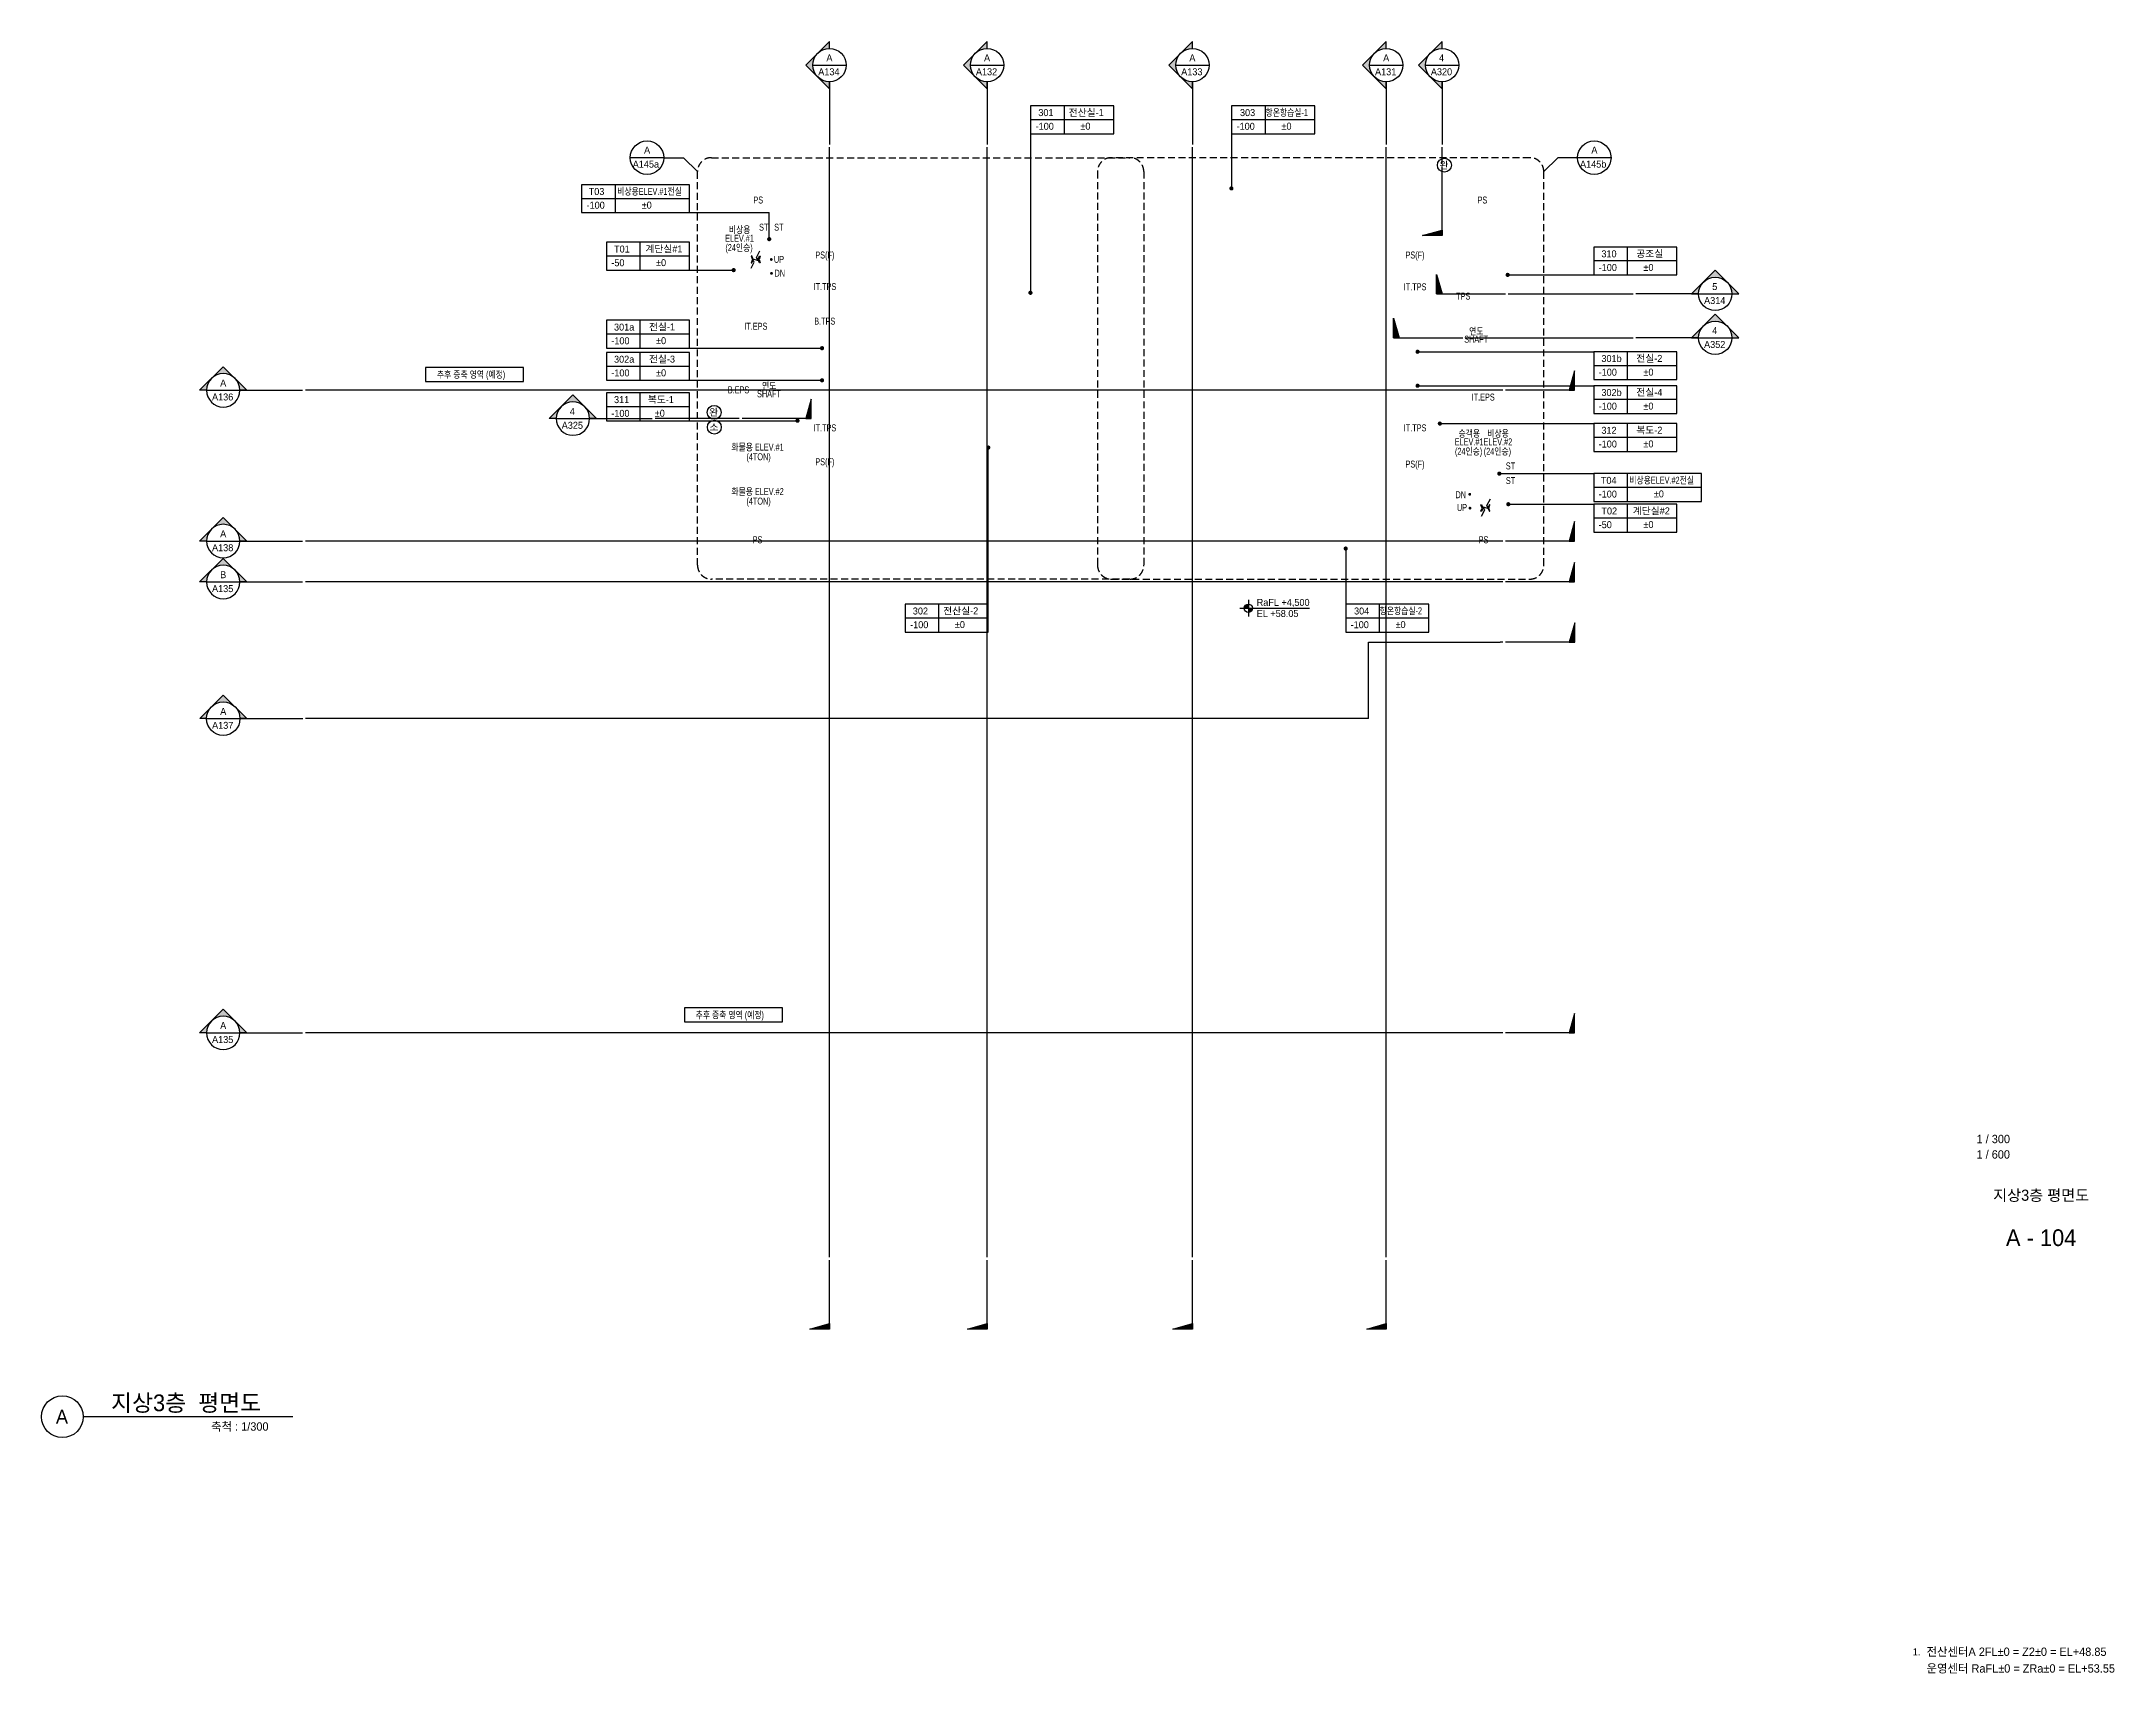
# Model space of a CAD drawing. Header units: millimetres. Extents: x 18458 to 242505, y -521583 to 1237915.
# Drawn here: x 18458 to 241865, y 165803 to 341636 of the extents above; entities that cross this region are included whole.
import ezdxf
from ezdxf.enums import TextEntityAlignment as Align

# ---------------------------------------------------------------- set-up
doc = ezdxf.new("R2010")
doc.units = ezdxf.units.MM
doc.header["$LTSCALE"] = 300
doc.header["$MEASUREMENT"] = 0
doc.linetypes.add('HIDDEN', pattern=[0.375, 0.25, -0.125])
for name, color, linetype in [('$0$A-TEXT-NOTE', 7, 'Continuous'), ('A-DIM', 7, 'Continuous'), ('A-ELE-5', 5, 'Continuous'), ('A-ELE-9', 9, 'Continuous'), ('A-SYM', 7, 'Continuous'), ('A-SYM-1', 7, 'Continuous'), ('A-SYM-LEAD', 4, 'Continuous'), ('A-SYM-LEVEL', 7, 'Continuous'), ('A-TEXT-NAME', 7, 'Continuous'), ('A-TEXT-NOTE', 7, 'Continuous'), ('S-TEXT-NOTE', 7, 'Continuous'), ('XREF', 7, 'Continuous'), ('계단-라인', 7, 'Continuous'), ('실명', 7, 'Continuous'), ('실명-LEAD', 7, 'Continuous'), ('절단선', 7, 'Continuous')]:
    doc.layers.add(name, color=color, linetype=linetype)
doc.styles.add('$0$Gtx', font='Dotum.ttf')
doc.styles.add('Gtx', font='Dotum.ttf')

# ---------------------------------------------------------------- blocks, each defined once
blk = doc.blocks.new('실명')
at = {"layer": 'A-TEXT-NOTE', "color": 7, "style": 'Gtx'}
for tag, p in [('001', (-18.33, 8.75)), ('002', (-18.35, 3.25))]:
    blk.add_attdef(tag, p, '', height=3, dxfattribs=at)
at = {"layer": 'A-TEXT-NOTE', "style": 'Gtx'}
blk.add_attdef('003', text='', height=4, dxfattribs=at).set_placement((4.86, -9.5), align=Align.MIDDLE)
at = {"layer": 'A-TEXT-NOTE', "color": 7, "style": 'Gtx'}
blk.add_attdef('004', text='', height=6, dxfattribs=at).set_placement((4.86, -23.5), align=Align.MIDDLE_CENTER)
blk = doc.blocks.new('A$Ce9732c4b')
at = {"layer": 'A-SYM'}
for p, q in [((85516, -27285), (81916, -27285)), ((85516, -27285), (87654, -27285)), ((87654, -27285), (89154, -28785))]:
    blk.add_line(p, q, dxfattribs=at)
at = {"layer": 'A-SYM', "color": 7, "linetype": 'HIDDEN', "ltscale": 10, "elevation": 0}
blk.add_lwpolyline([(90654, -27285), (135757, -27285, -0.4142136), (137257, -28785), (137257, -71185, -0.4142136), (135757, -72685), (90654, -72685, -0.4142136), (89154, -71185), (89154, -28785, -0.4142136)], format="xyb", close=True, dxfattribs=at)
at = {"layer": 'A-SYM'}
blk.add_circle((83716, -27285), 1800, dxfattribs=at)
blk = doc.blocks.new('A$C2a23c31d')
at = {"layer": 'A-SYM'}
for p, q in [((-70437, -27285), (-71937, -28785)), ((-68299, -27285), (-70437, -27285)), ((-64699, -27285), (-68299, -27285))]:
    blk.add_line(p, q, dxfattribs=at)
at = {"layer": 'A-SYM', "color": 7, "linetype": 'HIDDEN', "ltscale": 10, "elevation": 0}
blk.add_lwpolyline([(-73437, -27285), (-118540, -27285, 0.4142136), (-120040, -28785), (-120040, -71185, 0.4142136), (-118540, -72685), (-73437, -72685, 0.4142136), (-71937, -71185), (-71937, -28785, 0.4142136)], format="xyb", close=True, dxfattribs=at)
at = {"layer": 'A-SYM'}
blk.add_circle((-66499, -27285), 1800, dxfattribs=at)
blk = doc.blocks.new('ARROWX')
blk.add_lwpolyline([(-0.2, -0.5), (-0.29, -0.46), (-0.11, 0), (-0.29, 0.46), (-0.2, 0.5), (0, 0)], close=True)
for points in [[(-0.2, 0.5), (-0.29, 0.46), (0, 0), (-0.11, 0)], [(0, 0), (-0.11, 0), (-0.2, -0.5), (-0.29, -0.46)]]:
    blk.add_solid(points)
blk = doc.blocks.new('*U51')
at = {"layer": 'A-SYM'}
h = blk.add_hatch(color=256, dxfattribs=at)
h.paths.add_polyline_path([(6216, 30838), (6428, 30626), (6428, 30750, -0.198912)])
h.paths.add_polyline_path([(6004, 31050), (6216, 30838, -0.414214), (6216, 31263)])
h.paths.add_polyline_path([(6216, 31263, -0.198912), (6428, 31350), (6428, 31475)])
blk.add_hatch(color=256, dxfattribs=at).paths.add_polyline_path([(6078, 6778), (6428, 6878), (6428, 6778)])
at = {"layer": 'A-ELE-9'}
blk.add_line((6428, 8119), (6428, 29525), dxfattribs=at)
at = {"layer": 'A-SYM'}
for p, q in [((6428, 30750), (6428, 29625)), ((6428, 29525), (6428, 29575)), ((6428, 8069), (6428, 8119)), ((6428, 6778), (6428, 8019))]:
    blk.add_line(p, q, dxfattribs=at)
blk.add_lwpolyline([(6428, 31350), (6428, 31475), (6004, 31050), (6428, 30626), (6428, 30750)], dxfattribs=at)
blk.add_lwpolyline([(6078, 6778), (6428, 6878), (6428, 6778)], close=True, dxfattribs=at)
blk.add_circle((6428, 31050), 300, dxfattribs=at)
blk = doc.blocks.new('*U124')
at = {"layer": 'A-SYM'}
h = blk.add_hatch(color=256, dxfattribs=at)
h.paths.add_polyline_path([(6216, 30838), (6428, 30626), (6428, 30750, -0.198912)])
h.paths.add_polyline_path([(6004, 31050), (6216, 30838, -0.414214), (6216, 31263)])
h.paths.add_polyline_path([(6216, 31263, -0.198912), (6428, 31350), (6428, 31475)])
blk.add_hatch(color=256, dxfattribs=at).paths.add_polyline_path([(6078, 8352), (6428, 8452), (6428, 8352)])
at = {"layer": 'A-ELE-9'}
blk.add_line((6428, 9694), (6428, 29525), dxfattribs=at)
at = {"layer": 'A-SYM'}
for p, q in [((6428, 30750), (6428, 29625)), ((6428, 29525), (6428, 29575)), ((6428, 9644), (6428, 9694)), ((6428, 8352), (6428, 9594))]:
    blk.add_line(p, q, dxfattribs=at)
blk.add_lwpolyline([(6428, 31350), (6428, 31475), (6004, 31050), (6428, 30626), (6428, 30750)], dxfattribs=at)
blk.add_lwpolyline([(6078, 8352), (6428, 8452), (6428, 8352)], close=True, dxfattribs=at)
blk.add_circle((6428, 31050), 300, dxfattribs=at)
blk = doc.blocks.new('A$C69eff562')
at = {"layer": 'A-SYM'}
blk.add_hatch(color=256, dxfattribs=at).paths.add_polyline_path([(183690, -77385), (183090, -79485), (183690, -79485)])
h = blk.add_hatch(color=256, dxfattribs=at)
h.paths.add_polyline_path([(39326, -86449), (40599, -87721), (39853, -87721, 0.1989124)])
h.paths.add_polyline_path([(38053, -85176), (39326, -86449, 0.4142136), (36781, -86449)])
h.paths.add_polyline_path([(36781, -86449, 0.1989124), (36253, -87721), (35508, -87721)])
for p, q in [((183690, -79485), (176240, -79485)), ((39853, -87721), (46608, -87721))]:
    blk.add_line(p, q, dxfattribs=at)
blk.add_lwpolyline([(183690, -77385), (183090, -79485), (183690, -79485)], close=True, dxfattribs=at)
blk.add_lwpolyline([(36253, -87721), (35508, -87721), (38053, -85176), (40599, -87721), (39853, -87721)], dxfattribs=at)
blk.add_circle((38053, -87721), 1800, dxfattribs=at)
at = {"layer": 'A-SYM-1'}
for p, q in [((101579, -17310), (105179, -17310)), ((118568, -17310), (122168, -17310)), ((140691, -17310), (144291, -17310)), ((161578, -17310), (165178, -17310)), ((36247, -52345), (39847, -52345)), ((36247, -68585), (39847, -68585)), ((36247, -72995), (39847, -72995)), ((175940, -79485), (175640, -79485)), ((36253, -87721), (39853, -87721)), ((47208, -87721), (46908, -87721)), ((36247, -121572), (39847, -121572))]:
    blk.add_line(p, q, dxfattribs=at)
at = {"layer": 'A-SYM-1', "color": 9}
for p, q in [((161484, -79485), (175640, -79485)), ((161484, -87721), (161484, -79485)), ((161484, -87721), (47208, -87721))]:
    blk.add_line(p, q, dxfattribs=at)
at = {"layer": 'A-SYM-1', "xscale": 6, "yscale": 6, "zscale": 6}
for p in [(64812, -203612), (81800, -203612), (103924, -203612), (124811, -203612)]:
    blk.add_blockref('*U124', p, dxfattribs=at)
at = {"layer": 'A-SYM-1', "xscale": -6.00000000000005, "yscale": 6.00000000000005, "zscale": 6, "rotation": 90}
for p in [(224350, -13778), (224350, -30018), (224350, -34428), (224350, -83005)]:
    blk.add_blockref('*U51', p, dxfattribs=at)
at = {"layer": 'A-SYM-1', "color": 3, "style": 'Gtx'}
for s, p in [('A134', (102171, -18405)), ('A', (103048, -16902)), ('A132', (119160, -18405)), ('A', (120036, -16902)), ('A133', (141283, -18405)), ('A', (142160, -16902)), ('A131', (162170, -18405)), ('A', (163047, -16902)), ('A', (37716, -51937)), ('A136', (36839, -53440)), ('A138', (36839, -69680)), ('A', (37716, -68177)), ('A135', (36839, -74090)), ('B', (37716, -72587)), ('A', (37722, -87314)), ('A137', (36845, -88817)), ('A', (37716, -121165)), ('A135', (36839, -122668))]:
    blk.add_text(s, height=750, dxfattribs=at).set_placement(p)
blk = doc.blocks.new('실면박스')
at = {"layer": '실명-LEAD'}
blk.add_line((3571, 0), (-2400, 0), dxfattribs=at)
blk.add_lwpolyline([(3571, 1000), (-2400, 1000), (-2400, -1000), (3571, -1000)], close=True, dxfattribs=at)
blk.add_lwpolyline([(0, 1000), (0, -1000)], dxfattribs=at)
blk = doc.blocks.new('*U47')
at = {"layer": '실명-LEAD'}
blk.add_line((5349, 0), (-2400, 0), dxfattribs=at)
blk.add_lwpolyline([(5349, 1000), (-2400, 1000), (-2400, -1000), (5349, -1000)], close=True, dxfattribs=at)
blk.add_lwpolyline([(0, 1000), (0, -1000)], dxfattribs=at)
blk = doc.blocks.new('A$C73b5a081')
at = {"layer": 'A-TEXT-NOTE'}
blk.add_circle((750, 750), 750, dxfattribs=at)
at = {"layer": 'A-TEXT-NOTE', "style": 'Gtx'}
blk.add_text('완', height=750, dxfattribs=at).set_placement((226, 375))
blk = doc.blocks.new('A$Ca8767199')
at = {"layer": 'A-TEXT-NOTE'}
blk.add_circle((750, 750), 750, dxfattribs=at)
at = {"layer": 'A-TEXT-NOTE', "color": 1, "style": 'Gtx'}
blk.add_text('소', height=750, dxfattribs=at).set_placement((226, 375))
blk = doc.blocks.new('*U53')
at = {"layer": 'A-SYM'}
h = blk.add_hatch(color=256, dxfattribs=at)
h.paths.add_polyline_path([(6216, 30838), (6428, 30626), (6428, 30750, -0.198912)])
h.paths.add_polyline_path([(6004, 31050), (6216, 30838, -0.414214), (6216, 31263)])
h.paths.add_polyline_path([(6216, 31263, -0.198912), (6428, 31350), (6428, 31475)])
blk.add_hatch(color=256, dxfattribs=at).paths.add_polyline_path([(6078, 26042), (6428, 26142), (6428, 26042)])
at = {"layer": 'A-ELE-9'}
blk.add_line((6428, 27383), (6428, 29525), dxfattribs=at)
at = {"layer": 'A-SYM'}
for p, q in [((6428, 30750), (6428, 29625)), ((6428, 29525), (6428, 29575)), ((6428, 27333), (6428, 27383)), ((6428, 26042), (6428, 27283))]:
    blk.add_line(p, q, dxfattribs=at)
blk.add_lwpolyline([(6428, 31350), (6428, 31475), (6004, 31050), (6428, 30626), (6428, 30750)], dxfattribs=at)
blk.add_lwpolyline([(6078, 26042), (6428, 26142), (6428, 26042)], close=True, dxfattribs=at)
blk.add_circle((6428, 31050), 300, dxfattribs=at)
blk = doc.blocks.new('*U125')
at = {"layer": 'A-SYM'}
h = blk.add_hatch(color=256, dxfattribs=at)
h.paths.add_polyline_path([(6216, 30838), (6428, 30626), (6428, 30750, -0.198912)])
h.paths.add_polyline_path([(6004, 31050), (6216, 30838, -0.414214), (6216, 31263)])
h.paths.add_polyline_path([(6216, 31263, -0.198912), (6428, 31350), (6428, 31475)])
blk.add_hatch(color=256, dxfattribs=at).paths.add_polyline_path([(6078, 27989), (6428, 28089), (6428, 27989)])
at = {"layer": 'A-ELE-9'}
blk.add_line((6428, 29331), (6428, 29525), dxfattribs=at)
at = {"layer": 'A-SYM'}
for p, q in [((6428, 30750), (6428, 29625)), ((6428, 29525), (6428, 29575)), ((6428, 29281), (6428, 29331)), ((6428, 27989), (6428, 29231))]:
    blk.add_line(p, q, dxfattribs=at)
blk.add_lwpolyline([(6428, 31350), (6428, 31475), (6004, 31050), (6428, 30626), (6428, 30750)], dxfattribs=at)
blk.add_lwpolyline([(6078, 27989), (6428, 28089), (6428, 27989)], close=True, dxfattribs=at)
blk.add_circle((6428, 31050), 300, dxfattribs=at)
blk = doc.blocks.new('*U56')
at = {"layer": 'A-SYM'}
h = blk.add_hatch(color=256, dxfattribs=at)
h.paths.add_polyline_path([(6216, 30838), (6428, 30626), (6428, 30750, -0.198912)])
h.paths.add_polyline_path([(6004, 31050), (6216, 30838, -0.414214), (6216, 31263)])
h.paths.add_polyline_path([(6216, 31263, -0.198912), (6428, 31350), (6428, 31475)])
blk.add_hatch(color=256, dxfattribs=at).paths.add_polyline_path([(6078, 26770), (6428, 26870), (6428, 26770)])
at = {"layer": 'A-ELE-9'}
blk.add_line((6428, 28112), (6428, 29525), dxfattribs=at)
at = {"layer": 'A-SYM'}
for p, q in [((6428, 30750), (6428, 29625)), ((6428, 29525), (6428, 29575)), ((6428, 28062), (6428, 28112)), ((6428, 26770), (6428, 28012))]:
    blk.add_line(p, q, dxfattribs=at)
blk.add_lwpolyline([(6428, 31350), (6428, 31475), (6004, 31050), (6428, 30626), (6428, 30750)], dxfattribs=at)
blk.add_lwpolyline([(6078, 26770), (6428, 26870), (6428, 26770)], close=True, dxfattribs=at)
blk.add_circle((6428, 31050), 300, dxfattribs=at)
blk = doc.blocks.new('*U59')
at = {"layer": 'A-SYM'}
h = blk.add_hatch(color=256, dxfattribs=at)
h.paths.add_polyline_path([(6216, 30838), (6428, 30626), (6428, 30750, -0.198912)])
h.paths.add_polyline_path([(6004, 31050), (6216, 30838, -0.414214), (6216, 31263)])
h.paths.add_polyline_path([(6216, 31263, -0.198912), (6428, 31350), (6428, 31475)])
blk.add_hatch(color=256, dxfattribs=at).paths.add_polyline_path([(6078, 25272), (6428, 25372), (6428, 25272)])
at = {"layer": 'A-ELE-9'}
blk.add_line((6428, 26614), (6428, 29525), dxfattribs=at)
at = {"layer": 'A-SYM'}
for p, q in [((6428, 30750), (6428, 29625)), ((6428, 29525), (6428, 29575)), ((6428, 26564), (6428, 26614)), ((6428, 25272), (6428, 26514))]:
    blk.add_line(p, q, dxfattribs=at)
blk.add_lwpolyline([(6428, 31350), (6428, 31475), (6004, 31050), (6428, 30626), (6428, 30750)], dxfattribs=at)
blk.add_lwpolyline([(6078, 25272), (6428, 25372), (6428, 25272)], close=True, dxfattribs=at)
blk.add_circle((6428, 31050), 300, dxfattribs=at)

msp = doc.modelspace()

# ---------------------------------------------------------------- hatches: boundary and pattern name
at = {"layer": 'A-SYM-LEVEL'}
h = msp.add_hatch(color=256, dxfattribs=at)
h.paths.add_polyline_path([(148518, 281024.2, 0.41421356), (148068, 280574.2), (148518, 280574.2)])
h.paths.add_polyline_path([(148968, 280574.2), (148518, 280574.2), (148518, 280124.2, 0.41421356)])

# ---------------------------------------------------------------- linework, layer by layer
at = {"layer": 'A-SYM'}
msp.add_line((45541, 193466.8), (22957.8, 193466.8), dxfattribs=at)
msp.add_circle((20707.8, 193466.8), 2250, dxfattribs=at)
at = {"layer": 'A-SYM-1'}
for p, q in [((167596.1, 339090.3), (171196.1, 339090.3)), ((197040, 314445.7), (200640, 314445.7)), ((197040, 314445.7), (200640, 314445.7)), ((197040, 309713.3), (200640, 309713.3)), ((73932.6, 301005, 0), (77532.6, 301005, 0))]:
    msp.add_line(p, q, dxfattribs=at)
at = {"layer": 'A-SYM-LEAD'}
for p, q in [((125059.7, 331700), (125059.7, 314560.3)), ((146716.6, 331700), (146716.6, 325805)), ((88290.9, 323199.5), (96884.5, 323199.5)), ((96884.5, 320339.3), (96884.5, 323199.5)), ((88290.9, 317000.7), (93053.6, 317000.7)), ((176465.4, 316488.1), (185740.4, 316488.1)), ((88290.9, 308592.7), (102580.8, 308592.7)), ((166870.7, 308206.7), (185740.4, 308206.7)), ((88290.9, 305128.9), (102580.8, 305128.9)), ((166870.7, 304547), (185740.4, 304547)), ((88290.9, 300776.8), (99932.2, 300776.8)), ((169270, 300469.6), (185740.4, 300469.6)), ((120493.6, 281005), (120493.6, 297886.5)), ((175566.6, 295080.8), (185740.4, 295080.8)), ((176535.4, 291779.2), (185740.4, 291779.2)), ((159009.8, 287117.8), (159009.8, 281005))]:
    msp.add_line(p, q, dxfattribs=at)
at = {"layer": 'A-SYM-LEAD', "const_width": 224.4, "elevation": 0}
for points in [[(146581.3, 325805, 1), (146806.9, 325805, 1)], [(96771.7, 320339.3, 1), (96997.3, 320339.3, 1)], [(92940.8, 317000.7, 1), (93166.4, 317000.7, 1)], [(176352.6, 316488.1, 1), (176578.2, 316488.1, 1)], [(124924.5, 314560.3, 1), (125150.1, 314560.3, 1)], [(102468, 308592.7, 1), (102693.6, 308592.7, 1)], [(166645.1, 308206.7, 1), (166870.7, 308206.7, 1)], [(102468, 305128.9, 1), (102693.6, 305128.9, 1)], [(166645.1, 304547, 1), (166870.7, 304547, 1)], [(99819.4, 300776.8, 1), (100045, 300776.8, 1)], [(169044.4, 300469.6, 1), (169270, 300469.6, 1)], [(120382.3, 297886.5, 1), (120607.9, 297886.5, 1)], [(176422.6, 291779.2, 1), (176648.2, 291779.2, 1)], [(158897, 287005, 1), (159122.6, 287005, 1)]]:
    msp.add_lwpolyline(points, format="xyb", close=True, dxfattribs=at)
at = {"layer": 'A-SYM-LEAD', "const_width": 224.4}
msp.add_lwpolyline([(175453.8, 295080.8, 1), (175679.4, 295080.8, 1)], format="xyb", close=True, dxfattribs=at)
at = {"layer": 'A-SYM-LEVEL'}
for p, q in [((147618, 280574.2), (149418, 280574.2)), ((147618, 280574.2), (155118, 280574.2)), ((148518, 281474.2), (148518, 279674.2))]:
    msp.add_line(p, q, dxfattribs=at)
msp.add_circle((148518, 280574.2), 450, dxfattribs=at)
at = {"layer": 'A-TEXT-NOTE', "elevation": 0}
for points in [[(59860.4, 305008.2), (70421.5, 305008.2), (70421.5, 306508.2), (59860.4, 306508.2)], [(87741.5, 236005.2), (98302.7, 236005.2), (98302.7, 237505.2), (87741.5, 237505.2)]]:
    msp.add_lwpolyline(points, close=True, dxfattribs=at)
at = {"layer": '계단-라인', "const_width": 150, "elevation": 0}
for points in [[(97178.6, 318150, 1), (97028.6, 318150, 1)], [(97204.8, 316658, 1), (97054.8, 316658, 1)], [(172452.9, 292848, 1), (172302.9, 292848, 1)], [(172478.6, 291360, 1), (172328.6, 291360, 1)]]:
    msp.add_lwpolyline(points, format="xyb", close=True, dxfattribs=at)
at = {"layer": '절단선', "elevation": 0}
for points in [[(94939.7, 317209.7), (95274.7, 317875.2), (95067.6, 318200.3), (95720.7, 318024.7), (95513.6, 318349.8), (95880.1, 319078)], [(173658.6, 290494.7), (173993.6, 291160.2), (173786.5, 291485.3), (174439.5, 291309.7), (174232.4, 291634.8), (174598.9, 292363)]]:
    msp.add_lwpolyline(points, dxfattribs=at)

# ---------------------------------------------------------------- block references
at = {"layer": 'A-DIM'}
for name, p in [('A$C73b5a081', (168895, 327554.5)), ('A$C73b5a081', (90193.9, 300928.4)), ('A$Ca8767199', (90224.8, 299325.5))]:
    msp.add_blockref(name, p, dxfattribs=at)
at = {"layer": 'A-ELE-5', "xscale": 1.5, "yscale": 1.5, "zscale": 1.5}
for name, p in [('실면박스', (128659.7, 333200)), ('실면박스', (150316.6, 333200)), ('*U47', (80266.8, 324699.5)), ('실면박스', (82934.6, 318500.7)), ('실면박스', (189340.4, 317988.1)), ('실면박스', (82934.6, 310092.7)), ('실면박스', (82934.6, 306628.9)), ('실면박스', (189340.4, 306706.7)), ('실면박스', (189340.4, 303047)), ('실면박스', (82934.6, 302276.8)), ('실면박스', (189340.4, 298969.6)), ('*U47', (189340.4, 293580.8)), ('실면박스', (189340.4, 290279.2)), ('실면박스', (115137.2, 279505)), ('실면박스', (162609.8, 279505))]:
    msp.add_blockref(name, p, dxfattribs=at)
at = {"layer": 'A-SYM-1'}
for name, p in [('A$C69eff562', (0, 356400)), ('A$Ce9732c4b', (0, 356400)), ('A$C2a23c31d', (252300, 356400))]:
    msp.add_blockref(name, p, dxfattribs=at)
at = {"layer": 'A-SYM-1', "xscale": 6, "yscale": 6, "zscale": 6}
msp.add_blockref('*U125', (130828.9, 152787.7), dxfattribs=at)
at = {"layer": 'A-SYM-1', "yscale": 6, "zscale": 6}
for name, p, xscale, rotation in [('*U53', (12537.3, 353012.9), 6, 270), ('*U53', (12537.3, 353012.9), 6, 270), ('*U59', (12537.3, 348280.6), 6, 270), ('*U56', (262035.2, 339572.3, 0), -6, 90)]:
    msp.add_blockref(name, p, dxfattribs=dict(at, xscale=xscale, rotation=rotation))
at = {"layer": 'XREF'}
ref = msp.add_blockref('실명', (232500, 220200), dxfattribs=dict(at, xscale=300, yscale=300, zscale=300))
ref.add_attrib('001', '1 / 300', (226999.8, 222941.9), dxfattribs={"layer": 'A-TEXT-NOTE', "color": 7, "height": 900, "style": 'Gtx'})
ref.add_attrib('002', '1 / 600', (226993.8, 221278.2), dxfattribs={"layer": 'A-TEXT-NOTE', "color": 7, "height": 900, "style": 'Gtx'})
ref.add_attrib('003', '지상3층 평면도', dxfattribs={"layer": 'A-TEXT-NOTE', "height": 1200, "style": 'Gtx'}).set_placement((233956.7, 217349.2), align=Align.MIDDLE)
ref.add_attrib('004', 'A - 104', dxfattribs={"layer": 'A-TEXT-NOTE', "color": 7, "height": 1800, "style": 'Gtx'}).set_placement((233956.7, 212759), align=Align.MIDDLE_CENTER)
at = {"layer": '계단-라인', "yscale": 750, "zscale": 750, "rotation": 180}
for p, xscale in [((95163.6, 318150), -750), ((95703.6, 318150), 750)]:
    msp.add_blockref('ARROWX', p, dxfattribs=dict(at, xscale=xscale))
at = {"layer": '계단-라인', "yscale": 750, "zscale": 750}
for p, xscale in [((173803.6, 291360), 750), ((174343.6, 291360), -750)]:
    msp.add_blockref('ARROWX', p, dxfattribs=dict(at, xscale=xscale))

# ---------------------------------------------------------------- texts
at = {"layer": '$0$A-TEXT-NOTE', "style": '$0$Gtx'}
msp.add_text('1.', height=750, dxfattribs=at).set_placement((220120.8, 167766.8))
at = {"layer": 'A-SYM', "color": 2, "style": 'Gtx'}
msp.add_text('지상3층  평면도', height=1800, dxfattribs=at).set_placement((25957.8, 194066.8))
at = {"layer": 'A-SYM', "color": 3, "style": 'Gtx'}
msp.add_text('A', height=1500, dxfattribs=at).set_placement((20012.7, 192717.9))
at = {"layer": 'A-SYM', "style": 'Gtx'}
msp.add_text('축척 : 1/300', height=900, dxfattribs=at).set_placement((36740.5, 191966.8))
at = {"layer": 'A-SYM-1', "color": 3, "style": 'Gtx'}
for s, p in [('4', (169064.7, 339497.9)), ('A320', (168188.1, 337994.8)), ('A145a', (82176.7, 328043.4)), ('A', (83399.3, 329563.3)), ('A145b', (184261.8, 328043.4)), ('A', (185484.4, 329563.3)), ('5', (198508.5, 314853.3)), ('5', (198508.5, 314853.3)), ('A314', (197631.9, 313350.2)), ('A314', (197631.9, 313350.2)), ('4', (198508.5, 310120.9)), ('A352', (197631.9, 308617.8)), ('4', (75401.2, 301412.6, 0)), ('A325', (74524.5, 299909.5, 0))]:
    msp.add_text(s, height=750, dxfattribs=at).set_placement(p)
at = {"layer": 'A-SYM-LEVEL', "style": 'Gtx'}
for s, p in [('RaFL +4,500', (149418, 280829.2)), ('EL +58.05', (149418, 279629.2))]:
    msp.add_text(s, height=750, dxfattribs=at).set_placement(p)
at = {"layer": 'A-TEXT-NAME', "linetype": 'Continuous', "style": 'Gtx', "width": 0.8}
for s, p in [('PS', (95183.9, 324180)), ('PS', (173219.5, 324180)), ('PS(F)', (101857, 318256)), ('PS(F)', (165457, 318256)), ('IT.TPS', (101669.7, 314857.1)), ('IT.TPS', (165269.7, 314830)), ('TPS', (170919.9, 313828.1)), ('IT.EPS', (94200.6, 310580)), ('B.TPS', (101736.9, 311132.1)), ('B.EPS', (92417.8, 303730)), ('IT.EPS', (172585.9, 302950.3)), ('IT.TPS', (101669.7, 299632.1)), ('IT.TPS', (165269.7, 299632.1)), ('PS(F)', (101857, 295981)), ('PS(F)', (165457, 295731)), ('PS', (95099.9, 287579.6)), ('PS', (173339.2, 287579.6))]:
    msp.add_text(s, height=750, dxfattribs=at).set_placement(p)
at = {"layer": 'A-TEXT-NAME', "style": 'Gtx', "width": 0.8}
for s, p in [('비상용', (92542.9, 320977.7)), ('ST', (95794.3, 321255)), ('ST', (97419.3, 321255)), ('(24인승)', (92161.1, 319050.5)), ('UP', (97389.5, 317785.5)), ('DN', (97457.8, 316300.9)), ('연도', (172317.7, 310044.4)), ('SHAFT', (171782.9, 309184.4)), ('추후 증축 영역 (예정)', (61076.1, 305384.2)), ('SHAFT', (95572.5, 303300.5)), ('연도', (96107.2, 304160.5)), ('승객용', (171170, 299029.3)), ('비상용', (174268.5, 299029.3)), ('화물용 ELEV.#1', (92811.7, 297558.2)), ('(4TON)', (94429.9, 296518.2)), ('ELEV.#1', (170760.1, 298124.6)), ('(24인승)', (170788.2, 297105.7)), ('(24인승)', (173886.7, 297105.7)), ('ST', (176269.3, 295530)), ('화물용 ELEV.#2', (92811.7, 292776.2)), ('DN', (170844.6, 292426.6)), ('ST', (176269.3, 293955)), ('(4TON)', (94429.9, 291736.2)), ('UP', (170998.8, 291055.6)), ('추후 증축 영역 (예정)', (88957.2, 236381.2))]:
    msp.add_text(s, height=750, dxfattribs=at).set_placement(p)
at = {"layer": 'A-TEXT-NAME', "color": 1, "style": 'Gtx', "width": 0.8}
for s, p in [('ELEV.#1', (92133, 320057.5)), ('ELEV.#2', (173858.6, 298124.6))]:
    msp.add_text(s, height=750, dxfattribs=at).set_placement(p)
at = {"layer": 'S-TEXT-NOTE', "color": 4, "style": 'Gtx'}
for s, p in [('    전산센터A 2FL%%P0 = Z2%%P0 = EL+48.85', (220299.2, 167700)), ('    운영센터 RaFL%%P0 = ZRa%%P0 = EL+53.55', (220299.2, 165900))]:
    msp.add_text(s, height=900, dxfattribs=at).set_placement(p)
at = {"layer": '실명', "color": 3, "style": 'Gtx'}
for s, p in [('-100', (125591.2, 332121.1)), ('301', (125885.6, 333597)), ('전산실-1', (129161.2, 333612.2)), ('%%P0', (130414.5, 332133.2)), ('-100', (147248, 332121.1)), ('303', (147617.4, 333597)), ('%%P0', (152090.1, 332133.2)), ('-100', (77198.3, 323620.6)), ('T03', (77431.8, 325096.5)), ('%%P0', (83141, 323632.7)), ('T01', (80160.4, 318897.7)), ('계단실#1', (83546.2, 318912.9)), ('-50', (79866, 317421.8)), ('%%P0', (84689.3, 317433.9)), ('-100', (186271.8, 316909.3)), ('310', (186566.3, 318385.1)), ('공조실', (190331.9, 318400.3)), ('%%P0', (191095.2, 316921.3)), ('301a', (80160.4, 310489.7)), ('전실-1', (83926.1, 310504.9)), ('-100', (79866, 309013.8)), ('%%P0', (84689.3, 309025.9)), ('-100', (79866, 305550.1)), ('302a', (80160.4, 307025.9)), ('전실-3', (83926.1, 307041.1)), ('%%P0', (84689.3, 305562.1)), ('-100', (186271.8, 305627.9)), ('301b', (186566.3, 307103.7)), ('전실-2', (190331.9, 307118.9)), ('%%P0', (191095.2, 305639.9)), ('302b', (186566.3, 303444)), ('전실-4', (190331.9, 303459.2)), ('-100', (79866, 301197.9)), ('311', (80160.4, 302673.8)), ('복도-1', (83807.8, 302689)), ('%%P0', (84547.8, 301210)), ('-100', (186271.8, 301968.2)), ('%%P0', (191095.2, 301980.2)), ('312', (186566.3, 299366.6)), ('복도-2', (190331.9, 299381.8)), ('-100', (186271.8, 297890.8)), ('%%P0', (191095.2, 297902.8)), ('-100', (186271.8, 292502)), ('T04', (186505.3, 293977.8)), ('%%P0', (192214.6, 292514)), ('T02', (186566.3, 290676.2)), ('계단실#2', (189952, 290691.4)), ('-50', (186271.8, 289200.4)), ('%%P0', (191095.2, 289212.4)), ('302', (112363.1, 279902)), ('전산실-2', (115638.7, 279917.2)), ('304', (159910.7, 279902)), ('-100', (112068.7, 278426.1)), ('%%P0', (116892, 278438.2)), ('-100', (159541.2, 278426.1)), ('%%P0', (164383.3, 278438.2))]:
    msp.add_text(s, height=750, dxfattribs=at).set_placement(p)
at = {"layer": '실명', "color": 3, "style": 'Gtx', "width": 0.8}
for s, p in [('항온항습실-1', (150377, 333612.2)), ('비상용ELEV.#1전실', (80503.5, 325111.7)), ('비상용ELEV.#2전실', (189577, 293993)), ('항온항습실-2', (162670.3, 279917.2))]:
    msp.add_text(s, height=750, dxfattribs=at).set_placement(p)

doc.saveas('drawing.dxf')
